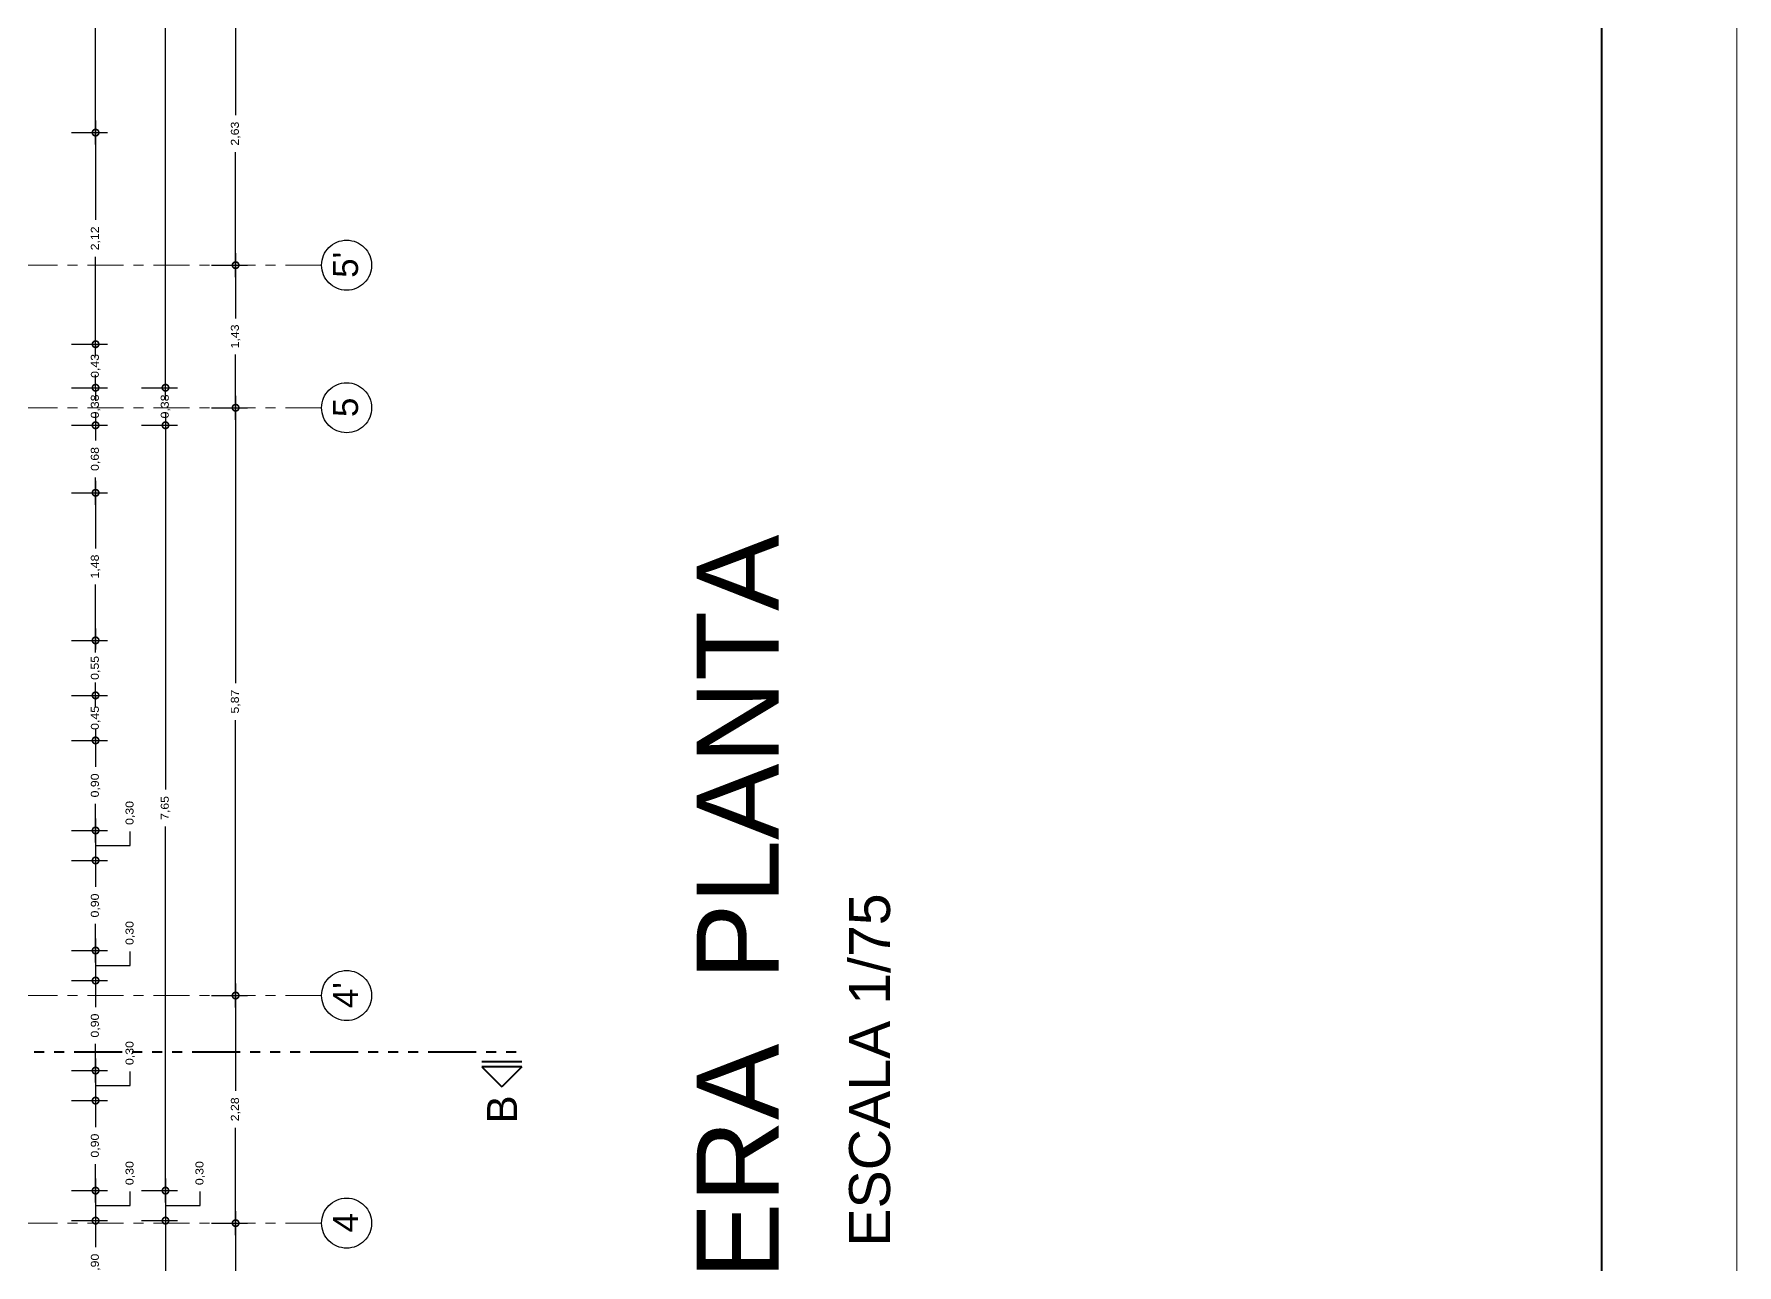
# Model space of a CAD drawing. Header units: millimetres. Extents: x -1459 to -1413, y -119 to 301.
# Drawn here: x -1430.3 to -1413.28, y -88.19 to -75.89 of the extents above; entities that cross this region are included whole.
import ezdxf

# ---------------------------------------------------------------- set-up
doc = ezdxf.new("R2010")
doc.units = ezdxf.units.MM
doc.linetypes.add('ACAD_ISO06W100', pattern=[36, 24, -3, 0, -3, 0, -3, 0, -3])
doc.linetypes.add('ACAD_ISO10W100', pattern=[18, 12, -3, 0, -3])
doc.layers.get('0').update_dxf_attribs({"lineweight": 0})
doc.layers.get('Defpoints').update_dxf_attribs({"lineweight": 5})
for name, color, linetype, lineweight in [('CORTE PLUMA 5', 5, 'Continuous', 40), ('COTAS', 190, 'Continuous', 9), ('EJES', 2, 'ACAD_ISO10W100', 13), ('ROTULO', 7, 'Continuous', 5), ('TEXTOS', 30, 'Continuous', 5)]:
    doc.layers.add(name, color=color, linetype=linetype, lineweight=lineweight)
doc.styles.add('ARIAL DERECHO', font='arial.ttf', dxfattribs={"width": 1.1})
doc.styles.add('arial normal', font='arial.ttf', dxfattribs={"height": 0.25})
doc.styles.get("Standard").update_dxf_attribs({"font": 'arial.ttf'})
doc.dimstyles.new('COTAS 50 OK', dxfattribs={"dimtxt": 0.08, "dimasz": 0.13, "dimexe": 0.12, "dimexo": 0.2, "dimgap": 0.07, "dimtad": 0, "dimtih": 1, "dimtoh": 1, "dimzin": 0, "dimtxsty": 'ARIAL DERECHO', "dimblk": 'DOTSMALL', "dimcen": 0.15, "dimdle": 0.12, "dimadec": 0, "dimazin": 0, "dimtfac": 1, "dimtmove": 1, "dimatfit": 3, "dimfxl": 1, "dimtzin": 0, "dimarcsym": 0})

# ---------------------------------------------------------------- blocks, each defined once
blk = doc.blocks.new('_DotSmall')
at = {"color": 0, "linetype": 'ByBlock', "const_width": 0.5}
blk.add_lwpolyline([(-0.0625, 0, 1), (0.0625, 0, 1)], format="xyb", close=True, dxfattribs=at)
blk = doc.blocks.new('*D153')
at = {"layer": 'COTAS', "color": 0, "lineweight": -2}
for p, q in [((-1429.688, -87.33), (-1429.688, -87.87)), ((-1429.928, -87.45), (-1429.568, -87.45)), ((-1429.341, -87.6), (-1429.341, -87.46)), ((-1429.688, -87.6), (-1429.341, -87.6)), ((-1429.928, -87.75), (-1429.568, -87.75))]:
    blk.add_line(p, q, dxfattribs=at)
at = {"layer": 'Defpoints', "color": 0}
for p in [(-1430.128, -87.45), (-1430.128, -87.75), (-1429.688, -87.75)]:
    blk.add_point(p, dxfattribs=at)
at = {"layer": 'COTAS', "color": 0, "lineweight": -2, "xscale": 0.13, "yscale": 0.13, "zscale": 0.13}
for p, rotation in [((-1429.688, -87.45), 90), ((-1429.688, -87.75), 270)]:
    blk.add_blockref('_DotSmall', p, dxfattribs=dict(at, rotation=rotation))
at = {"layer": 'COTAS', "color": 0, "insert": (-1429.341, -87.275), "char_height": 0.08, "attachment_point": 5, "rotation": 90, "style": 'ARIAL DERECHO'}
blk.add_mtext('0,30', dxfattribs=at)
blk = doc.blocks.new('*D154')
at = {"layer": 'COTAS', "color": 0, "lineweight": -2}
for p, q in [((-1428.989, -87.33), (-1428.989, -87.87)), ((-1429.228, -87.45), (-1428.869, -87.45)), ((-1428.642, -87.6), (-1428.642, -87.46)), ((-1428.989, -87.6), (-1428.642, -87.6)), ((-1429.228, -87.75), (-1428.869, -87.75))]:
    blk.add_line(p, q, dxfattribs=at)
at = {"layer": 'Defpoints', "color": 0}
for p in [(-1429.428, -87.45), (-1429.428, -87.75), (-1428.989, -87.75)]:
    blk.add_point(p, dxfattribs=at)
at = {"layer": 'COTAS', "color": 0, "lineweight": -2, "xscale": 0.13, "yscale": 0.13, "zscale": 0.13}
for p, rotation in [((-1428.989, -87.45), 90), ((-1428.989, -87.75), 270)]:
    blk.add_blockref('_DotSmall', p, dxfattribs=dict(at, rotation=rotation))
at = {"layer": 'COTAS', "color": 0, "insert": (-1428.642, -87.275), "char_height": 0.08, "attachment_point": 5, "rotation": 90, "style": 'ARIAL DERECHO'}
blk.add_mtext('0,30', dxfattribs=at)
blk = doc.blocks.new('*D160')
at = {"layer": 'COTAS', "color": 0, "lineweight": -2}
for p, q in [((-1429.688, -87.63), (-1429.688, -88.015)), ((-1429.928, -87.75), (-1429.568, -87.75)), ((-1429.688, -88.77), (-1429.688, -88.384)), ((-1429.928, -88.65), (-1429.568, -88.65))]:
    blk.add_line(p, q, dxfattribs=at)
at = {"layer": 'Defpoints', "color": 0}
for p in [(-1430.128, -87.75), (-1430.128, -88.65), (-1429.688, -88.65)]:
    blk.add_point(p, dxfattribs=at)
at = {"layer": 'COTAS', "color": 0, "lineweight": -2, "xscale": 0.13, "yscale": 0.13, "zscale": 0.13}
for p, rotation in [((-1429.688, -87.75), 90), ((-1429.688, -88.65), 270)]:
    blk.add_blockref('_DotSmall', p, dxfattribs=dict(at, rotation=rotation))
at = {"layer": 'COTAS', "color": 0, "insert": (-1429.688, -88.2), "char_height": 0.08, "attachment_point": 5, "rotation": 90, "style": 'ARIAL DERECHO'}
blk.add_mtext('0,90', dxfattribs=at)
blk = doc.blocks.new('*D161')
at = {"layer": 'COTAS', "color": 0, "lineweight": -2}
for p, q in [((-1428.989, -87.63), (-1428.989, -90.415)), ((-1429.228, -87.75), (-1428.869, -87.75)), ((-1428.989, -93.57), (-1428.989, -90.784)), ((-1429.228, -93.45), (-1428.869, -93.45))]:
    blk.add_line(p, q, dxfattribs=at)
at = {"layer": 'Defpoints', "color": 0}
for p in [(-1429.428, -87.75), (-1429.428, -93.45), (-1428.989, -93.45)]:
    blk.add_point(p, dxfattribs=at)
at = {"layer": 'COTAS', "color": 0, "lineweight": -2, "xscale": 0.13, "yscale": 0.13, "zscale": 0.13}
for p, rotation in [((-1428.989, -87.75), 90), ((-1428.989, -93.45), 270)]:
    blk.add_blockref('_DotSmall', p, dxfattribs=dict(at, rotation=rotation))
at = {"layer": 'COTAS', "color": 0, "insert": (-1428.989, -90.6), "char_height": 0.08, "attachment_point": 5, "rotation": 90, "style": 'ARIAL DERECHO'}
blk.add_mtext('5,70', dxfattribs=at)
blk = doc.blocks.new('*D162')
at = {"layer": 'COTAS', "color": 0, "lineweight": -2}
for p, q in [((-1429.688, -79.425), (-1429.688, -79.295)), ((-1429.928, -79.425), (-1429.568, -79.425)), ((-1429.688, -79.425), (-1429.688, -79.428)), ((-1429.928, -79.8), (-1429.568, -79.8)), ((-1429.688, -79.8), (-1429.688, -79.796)), ((-1429.688, -79.8), (-1429.688, -79.93))]:
    blk.add_line(p, q, dxfattribs=at)
at = {"layer": 'Defpoints', "color": 0}
for p in [(-1430.128, -79.425), (-1430.128, -79.8), (-1429.688, -79.8)]:
    blk.add_point(p, dxfattribs=at)
at = {"layer": 'COTAS', "color": 0, "lineweight": -2, "xscale": 0.13, "yscale": 0.13, "zscale": 0.13}
for p, rotation in [((-1429.688, -79.425), 270), ((-1429.688, -79.8), 90)]:
    blk.add_blockref('_DotSmall', p, dxfattribs=dict(at, rotation=rotation))
at = {"layer": 'COTAS', "color": 0, "insert": (-1429.688, -79.612), "char_height": 0.08, "attachment_point": 5, "rotation": 90, "style": 'ARIAL DERECHO'}
blk.add_mtext('0,38', dxfattribs=at)
blk = doc.blocks.new('*D163')
at = {"layer": 'COTAS', "color": 0, "lineweight": -2}
for p, q in [((-1428.989, -79.425), (-1428.989, -79.295)), ((-1429.228, -79.425), (-1428.869, -79.425)), ((-1428.989, -79.425), (-1428.989, -79.428)), ((-1429.228, -79.8), (-1428.869, -79.8)), ((-1428.989, -79.8), (-1428.989, -79.796)), ((-1428.989, -79.8), (-1428.989, -79.93))]:
    blk.add_line(p, q, dxfattribs=at)
at = {"layer": 'Defpoints', "color": 0}
for p in [(-1429.428, -79.425), (-1429.428, -79.8), (-1428.989, -79.8)]:
    blk.add_point(p, dxfattribs=at)
at = {"layer": 'COTAS', "color": 0, "lineweight": -2, "xscale": 0.13, "yscale": 0.13, "zscale": 0.13}
for p, rotation in [((-1428.989, -79.425), 270), ((-1428.989, -79.8), 90)]:
    blk.add_blockref('_DotSmall', p, dxfattribs=dict(at, rotation=rotation))
at = {"layer": 'COTAS', "color": 0, "insert": (-1428.989, -79.612), "char_height": 0.08, "attachment_point": 5, "rotation": 90, "style": 'ARIAL DERECHO'}
blk.add_mtext('0,38', dxfattribs=at)
blk = doc.blocks.new('*D164')
at = {"layer": 'COTAS', "color": 0, "lineweight": -2}
for p, q in [((-1429.688, -81.83), (-1429.688, -82.04)), ((-1429.928, -81.95), (-1429.568, -81.95)), ((-1429.928, -82.5), (-1429.568, -82.5)), ((-1429.688, -82.62), (-1429.688, -82.409))]:
    blk.add_line(p, q, dxfattribs=at)
at = {"layer": 'Defpoints', "color": 0}
for p in [(-1430.128, -81.95), (-1429.688, -81.95), (-1430.128, -82.5)]:
    blk.add_point(p, dxfattribs=at)
at = {"layer": 'COTAS', "color": 0, "lineweight": -2, "xscale": 0.13, "yscale": 0.13, "zscale": 0.13}
for p, rotation in [((-1429.688, -81.95), 90), ((-1429.688, -82.5), 270)]:
    blk.add_blockref('_DotSmall', p, dxfattribs=dict(at, rotation=rotation))
at = {"layer": 'COTAS', "color": 0, "insert": (-1429.688, -82.225), "char_height": 0.08, "attachment_point": 5, "rotation": 90, "style": 'ARIAL DERECHO'}
blk.add_mtext('0,55', dxfattribs=at)
blk = doc.blocks.new('*D165')
at = {"layer": 'COTAS', "color": 0, "lineweight": -2}
for p, q in [((-1429.688, -80.355), (-1429.688, -81.032)), ((-1429.928, -80.475), (-1429.568, -80.475)), ((-1429.688, -82.07), (-1429.688, -81.392)), ((-1429.928, -81.95), (-1429.568, -81.95))]:
    blk.add_line(p, q, dxfattribs=at)
at = {"layer": 'Defpoints', "color": 0}
for p in [(-1430.128, -80.475), (-1430.128, -81.95), (-1429.688, -81.95)]:
    blk.add_point(p, dxfattribs=at)
at = {"layer": 'COTAS', "color": 0, "lineweight": -2, "xscale": 0.13, "yscale": 0.13, "zscale": 0.13}
for p, rotation in [((-1429.688, -80.475), 90), ((-1429.688, -81.95), 270)]:
    blk.add_blockref('_DotSmall', p, dxfattribs=dict(at, rotation=rotation))
at = {"layer": 'COTAS', "color": 0, "insert": (-1429.688, -81.212), "char_height": 0.08, "attachment_point": 5, "rotation": 90, "style": 'ARIAL DERECHO'}
blk.add_mtext('1,48', dxfattribs=at)
blk = doc.blocks.new('*D166')
at = {"layer": 'COTAS', "color": 0, "lineweight": -2}
for p, q in [((-1429.688, -82.83), (-1429.688, -83.215)), ((-1429.928, -82.95), (-1429.568, -82.95)), ((-1429.688, -83.97), (-1429.688, -83.584)), ((-1429.928, -83.85), (-1429.568, -83.85))]:
    blk.add_line(p, q, dxfattribs=at)
at = {"layer": 'Defpoints', "color": 0}
for p in [(-1430.128, -82.95), (-1429.688, -82.95), (-1430.128, -83.85)]:
    blk.add_point(p, dxfattribs=at)
at = {"layer": 'COTAS', "color": 0, "lineweight": -2, "xscale": 0.13, "yscale": 0.13, "zscale": 0.13}
for p, rotation in [((-1429.688, -82.95), 90), ((-1429.688, -83.85), 270)]:
    blk.add_blockref('_DotSmall', p, dxfattribs=dict(at, rotation=rotation))
at = {"layer": 'COTAS', "color": 0, "insert": (-1429.688, -83.4), "char_height": 0.08, "attachment_point": 5, "rotation": 90, "style": 'ARIAL DERECHO'}
blk.add_mtext('0,90', dxfattribs=at)
blk = doc.blocks.new('*D168')
at = {"layer": 'COTAS', "color": 0, "lineweight": -2}
for p, q in [((-1429.688, -83.73), (-1429.688, -84.27)), ((-1429.928, -83.85), (-1429.568, -83.85)), ((-1429.341, -84), (-1429.341, -83.86)), ((-1429.688, -84), (-1429.341, -84)), ((-1429.928, -84.15), (-1429.568, -84.15))]:
    blk.add_line(p, q, dxfattribs=at)
at = {"layer": 'Defpoints', "color": 0}
for p in [(-1430.128, -83.85), (-1430.128, -84.15), (-1429.688, -84.15)]:
    blk.add_point(p, dxfattribs=at)
at = {"layer": 'COTAS', "color": 0, "lineweight": -2, "xscale": 0.13, "yscale": 0.13, "zscale": 0.13}
for p, rotation in [((-1429.688, -83.85), 90), ((-1429.688, -84.15), 270)]:
    blk.add_blockref('_DotSmall', p, dxfattribs=dict(at, rotation=rotation))
at = {"layer": 'COTAS', "color": 0, "insert": (-1429.341, -83.675), "char_height": 0.08, "attachment_point": 5, "rotation": 90, "style": 'ARIAL DERECHO'}
blk.add_mtext('0,30', dxfattribs=at)
blk = doc.blocks.new('*D167')
at = {"layer": 'COTAS', "color": 0, "lineweight": -2}
for p, q in [((-1429.688, -84.03), (-1429.688, -84.415)), ((-1429.928, -84.15), (-1429.568, -84.15)), ((-1429.688, -85.17), (-1429.688, -84.784)), ((-1429.928, -85.05), (-1429.568, -85.05))]:
    blk.add_line(p, q, dxfattribs=at)
at = {"layer": 'Defpoints', "color": 0}
for p in [(-1430.128, -84.15), (-1429.688, -84.15), (-1430.128, -85.05)]:
    blk.add_point(p, dxfattribs=at)
at = {"layer": 'COTAS', "color": 0, "lineweight": -2, "xscale": 0.13, "yscale": 0.13, "zscale": 0.13}
for p, rotation in [((-1429.688, -84.15), 90), ((-1429.688, -85.05), 270)]:
    blk.add_blockref('_DotSmall', p, dxfattribs=dict(at, rotation=rotation))
at = {"layer": 'COTAS', "color": 0, "insert": (-1429.688, -84.6), "char_height": 0.08, "attachment_point": 5, "rotation": 90, "style": 'ARIAL DERECHO'}
blk.add_mtext('0,90', dxfattribs=at)
blk = doc.blocks.new('*D170')
at = {"layer": 'COTAS', "color": 0, "lineweight": -2}
for p, q in [((-1429.688, -84.93), (-1429.688, -85.47)), ((-1429.928, -85.05), (-1429.568, -85.05)), ((-1429.341, -85.2), (-1429.341, -85.06)), ((-1429.688, -85.2), (-1429.341, -85.2)), ((-1429.928, -85.35), (-1429.568, -85.35))]:
    blk.add_line(p, q, dxfattribs=at)
at = {"layer": 'Defpoints', "color": 0}
for p in [(-1430.128, -85.05), (-1430.128, -85.35), (-1429.688, -85.35)]:
    blk.add_point(p, dxfattribs=at)
at = {"layer": 'COTAS', "color": 0, "lineweight": -2, "xscale": 0.13, "yscale": 0.13, "zscale": 0.13}
for p, rotation in [((-1429.688, -85.05), 90), ((-1429.688, -85.35), 270)]:
    blk.add_blockref('_DotSmall', p, dxfattribs=dict(at, rotation=rotation))
at = {"layer": 'COTAS', "color": 0, "insert": (-1429.341, -84.875), "char_height": 0.08, "attachment_point": 5, "rotation": 90, "style": 'ARIAL DERECHO'}
blk.add_mtext('0,30', dxfattribs=at)
blk = doc.blocks.new('*D169')
at = {"layer": 'COTAS', "color": 0, "lineweight": -2}
for p, q in [((-1429.688, -85.23), (-1429.688, -85.615)), ((-1429.928, -85.35), (-1429.568, -85.35)), ((-1429.688, -86.37), (-1429.688, -85.984)), ((-1429.928, -86.25), (-1429.568, -86.25))]:
    blk.add_line(p, q, dxfattribs=at)
at = {"layer": 'Defpoints', "color": 0}
for p in [(-1430.128, -85.35), (-1429.688, -85.35), (-1430.128, -86.25)]:
    blk.add_point(p, dxfattribs=at)
at = {"layer": 'COTAS', "color": 0, "lineweight": -2, "xscale": 0.13, "yscale": 0.13, "zscale": 0.13}
for p, rotation in [((-1429.688, -85.35), 90), ((-1429.688, -86.25), 270)]:
    blk.add_blockref('_DotSmall', p, dxfattribs=dict(at, rotation=rotation))
at = {"layer": 'COTAS', "color": 0, "insert": (-1429.688, -85.8), "char_height": 0.08, "attachment_point": 5, "rotation": 90, "style": 'ARIAL DERECHO'}
blk.add_mtext('0,90', dxfattribs=at)
blk = doc.blocks.new('*D172')
at = {"layer": 'COTAS', "color": 0, "lineweight": -2}
for p, q in [((-1429.688, -86.13), (-1429.688, -86.67)), ((-1429.928, -86.25), (-1429.568, -86.25)), ((-1429.341, -86.4), (-1429.341, -86.26)), ((-1429.688, -86.4), (-1429.341, -86.4)), ((-1429.928, -86.55), (-1429.568, -86.55))]:
    blk.add_line(p, q, dxfattribs=at)
at = {"layer": 'Defpoints', "color": 0}
for p in [(-1430.128, -86.25), (-1430.128, -86.55), (-1429.688, -86.55)]:
    blk.add_point(p, dxfattribs=at)
at = {"layer": 'COTAS', "color": 0, "lineweight": -2, "xscale": 0.13, "yscale": 0.13, "zscale": 0.13}
for p, rotation in [((-1429.688, -86.25), 90), ((-1429.688, -86.55), 270)]:
    blk.add_blockref('_DotSmall', p, dxfattribs=dict(at, rotation=rotation))
at = {"layer": 'COTAS', "color": 0, "insert": (-1429.341, -86.075), "char_height": 0.08, "attachment_point": 5, "rotation": 90, "style": 'ARIAL DERECHO'}
blk.add_mtext('0,30', dxfattribs=at)
blk = doc.blocks.new('*D171')
at = {"layer": 'COTAS', "color": 0, "lineweight": -2}
for p, q in [((-1429.688, -86.43), (-1429.688, -86.815)), ((-1429.928, -86.55), (-1429.568, -86.55)), ((-1429.688, -87.57), (-1429.688, -87.184)), ((-1429.928, -87.45), (-1429.568, -87.45))]:
    blk.add_line(p, q, dxfattribs=at)
at = {"layer": 'Defpoints', "color": 0}
for p in [(-1430.128, -86.55), (-1429.688, -86.55), (-1430.128, -87.45)]:
    blk.add_point(p, dxfattribs=at)
at = {"layer": 'COTAS', "color": 0, "lineweight": -2, "xscale": 0.13, "yscale": 0.13, "zscale": 0.13}
for p, rotation in [((-1429.688, -86.55), 90), ((-1429.688, -87.45), 270)]:
    blk.add_blockref('_DotSmall', p, dxfattribs=dict(at, rotation=rotation))
at = {"layer": 'COTAS', "color": 0, "insert": (-1429.688, -87), "char_height": 0.08, "attachment_point": 5, "rotation": 90, "style": 'ARIAL DERECHO'}
blk.add_mtext('0,90', dxfattribs=at)
blk = doc.blocks.new('*D173')
at = {"layer": 'COTAS', "color": 0, "lineweight": -2}
for p, q in [((-1429.228, -79.8), (-1428.869, -79.8)), ((-1428.989, -79.68), (-1428.989, -83.44)), ((-1428.989, -87.57), (-1428.989, -83.809)), ((-1429.228, -87.45), (-1428.869, -87.45))]:
    blk.add_line(p, q, dxfattribs=at)
at = {"layer": 'Defpoints', "color": 0}
for p in [(-1429.428, -79.8), (-1429.428, -87.45), (-1428.989, -87.45)]:
    blk.add_point(p, dxfattribs=at)
at = {"layer": 'COTAS', "color": 0, "lineweight": -2, "xscale": 0.13, "yscale": 0.13, "zscale": 0.13}
for p, rotation in [((-1428.989, -79.8), 90), ((-1428.989, -87.45), 270)]:
    blk.add_blockref('_DotSmall', p, dxfattribs=dict(at, rotation=rotation))
at = {"layer": 'COTAS', "color": 0, "insert": (-1428.989, -83.625), "char_height": 0.08, "attachment_point": 5, "rotation": 90, "style": 'ARIAL DERECHO'}
blk.add_mtext('7,65', dxfattribs=at)
blk = doc.blocks.new('*D176')
at = {"layer": 'COTAS', "color": 0, "lineweight": -2}
for p, q in [((-1429.688, -74.057), (-1429.688, -75.341)), ((-1429.928, -74.177), (-1429.568, -74.177)), ((-1429.688, -76.995), (-1429.688, -75.711)), ((-1429.928, -76.875), (-1429.568, -76.875))]:
    blk.add_line(p, q, dxfattribs=at)
at = {"layer": 'Defpoints', "color": 0}
for p in [(-1430.128, -74.177), (-1430.128, -76.875), (-1429.688, -76.875)]:
    blk.add_point(p, dxfattribs=at)
at = {"layer": 'COTAS', "color": 0, "lineweight": -2, "xscale": 0.13, "yscale": 0.13, "zscale": 0.13}
for p, rotation in [((-1429.688, -74.177), 90), ((-1429.688, -76.875), 270)]:
    blk.add_blockref('_DotSmall', p, dxfattribs=dict(at, rotation=rotation))
at = {"layer": 'COTAS', "color": 0, "insert": (-1429.688, -75.526), "char_height": 0.08, "attachment_point": 5, "rotation": 90, "style": 'ARIAL DERECHO'}
blk.add_mtext('2,70', dxfattribs=at)
blk = doc.blocks.new('*D181')
at = {"layer": 'COTAS', "color": 0, "lineweight": -2}
for p, q in [((-1428.989, -64.18), (-1428.989, -71.648)), ((-1429.228, -64.3), (-1428.869, -64.3)), ((-1428.989, -79.545), (-1428.989, -72.076)), ((-1429.228, -79.425), (-1428.869, -79.425))]:
    blk.add_line(p, q, dxfattribs=at)
at = {"layer": 'Defpoints', "color": 0}
for p in [(-1429.428, -64.3), (-1428.989, -64.3), (-1429.428, -79.425)]:
    blk.add_point(p, dxfattribs=at)
at = {"layer": 'COTAS', "color": 0, "lineweight": -2, "xscale": 0.13, "yscale": 0.13, "zscale": 0.13}
for p, rotation in [((-1428.989, -64.3), 90), ((-1428.989, -79.425), 270)]:
    blk.add_blockref('_DotSmall', p, dxfattribs=dict(at, rotation=rotation))
at = {"layer": 'COTAS', "color": 0, "insert": (-1428.989, -71.862), "char_height": 0.08, "attachment_point": 5, "rotation": 90, "style": 'ARIAL DERECHO'}
blk.add_mtext('15,13', dxfattribs=at)
blk = doc.blocks.new('*D184')
at = {"layer": 'COTAS', "color": 0, "lineweight": -2}
for p, q in [((-1428.288, -87.655), (-1428.288, -90.453)), ((-1428.528, -87.775), (-1428.168, -87.775)), ((-1428.288, -93.619), (-1428.288, -90.82)), ((-1428.528, -93.499), (-1428.168, -93.499))]:
    blk.add_line(p, q, dxfattribs=at)
at = {"layer": 'Defpoints', "color": 0}
for p in [(-1428.728, -87.775), (-1428.728, -93.499), (-1428.288, -93.499)]:
    blk.add_point(p, dxfattribs=at)
at = {"layer": 'COTAS', "color": 0, "lineweight": -2, "xscale": 0.13, "yscale": 0.13, "zscale": 0.13}
for p, rotation in [((-1428.288, -87.775), 90), ((-1428.288, -93.499), 270)]:
    blk.add_blockref('_DotSmall', p, dxfattribs=dict(at, rotation=rotation))
at = {"layer": 'COTAS', "color": 0, "insert": (-1428.288, -90.637), "char_height": 0.08, "attachment_point": 5, "rotation": 90, "style": 'ARIAL DERECHO'}
blk.add_mtext('5,72', dxfattribs=at)
blk = doc.blocks.new('*D185')
at = {"layer": 'COTAS', "color": 0, "lineweight": -2}
for p, q in [((-1428.288, -85.38), (-1428.288, -86.452)), ((-1428.528, -85.5), (-1428.168, -85.5)), ((-1428.288, -87.895), (-1428.288, -86.822)), ((-1428.528, -87.775), (-1428.168, -87.775))]:
    blk.add_line(p, q, dxfattribs=at)
at = {"layer": 'Defpoints', "color": 0}
for p in [(-1428.728, -85.5), (-1428.728, -87.775), (-1428.288, -87.775)]:
    blk.add_point(p, dxfattribs=at)
at = {"layer": 'COTAS', "color": 0, "lineweight": -2, "xscale": 0.13, "yscale": 0.13, "zscale": 0.13}
for p, rotation in [((-1428.288, -85.5), 90), ((-1428.288, -87.775), 270)]:
    blk.add_blockref('_DotSmall', p, dxfattribs=dict(at, rotation=rotation))
at = {"layer": 'COTAS', "color": 0, "insert": (-1428.288, -86.637), "char_height": 0.08, "attachment_point": 5, "rotation": 90, "style": 'ARIAL DERECHO'}
blk.add_mtext('2,28', dxfattribs=at)
blk = doc.blocks.new('*D186')
at = {"layer": 'COTAS', "color": 0, "lineweight": -2}
for p, q in [((-1428.288, -79.505), (-1428.288, -82.378)), ((-1428.528, -79.625), (-1428.168, -79.625)), ((-1428.288, -85.62), (-1428.288, -82.746)), ((-1428.528, -85.5), (-1428.168, -85.5))]:
    blk.add_line(p, q, dxfattribs=at)
at = {"layer": 'Defpoints', "color": 0}
for p in [(-1428.728, -79.625), (-1428.728, -85.5), (-1428.288, -85.5)]:
    blk.add_point(p, dxfattribs=at)
at = {"layer": 'COTAS', "color": 0, "lineweight": -2, "xscale": 0.13, "yscale": 0.13, "zscale": 0.13}
for p, rotation in [((-1428.288, -79.625), 90), ((-1428.288, -85.5), 270)]:
    blk.add_blockref('_DotSmall', p, dxfattribs=dict(at, rotation=rotation))
at = {"layer": 'COTAS', "color": 0, "insert": (-1428.288, -82.562), "char_height": 0.08, "attachment_point": 5, "rotation": 90, "style": 'ARIAL DERECHO'}
blk.add_mtext('5,87', dxfattribs=at)
blk = doc.blocks.new('*D187')
at = {"layer": 'COTAS', "color": 0, "lineweight": -2}
for p, q in [((-1428.288, -78.08), (-1428.288, -78.732)), ((-1428.528, -78.2), (-1428.168, -78.2)), ((-1428.288, -79.745), (-1428.288, -79.092)), ((-1428.528, -79.625), (-1428.168, -79.625))]:
    blk.add_line(p, q, dxfattribs=at)
at = {"layer": 'Defpoints', "color": 0}
for p in [(-1428.728, -78.2), (-1428.728, -79.625), (-1428.288, -79.625)]:
    blk.add_point(p, dxfattribs=at)
at = {"layer": 'COTAS', "color": 0, "lineweight": -2, "xscale": 0.13, "yscale": 0.13, "zscale": 0.13}
for p, rotation in [((-1428.288, -78.2), 90), ((-1428.288, -79.625), 270)]:
    blk.add_blockref('_DotSmall', p, dxfattribs=dict(at, rotation=rotation))
at = {"layer": 'COTAS', "color": 0, "insert": (-1428.288, -78.912), "char_height": 0.08, "attachment_point": 5, "rotation": 90, "style": 'ARIAL DERECHO'}
blk.add_mtext('1,43', dxfattribs=at)
blk = doc.blocks.new('*D188')
at = {"layer": 'COTAS', "color": 0, "lineweight": -2}
for p, q in [((-1428.528, -75.57), (-1428.168, -75.57)), ((-1428.288, -75.45), (-1428.288, -76.7)), ((-1428.288, -78.32), (-1428.288, -77.07)), ((-1428.528, -78.2), (-1428.168, -78.2))]:
    blk.add_line(p, q, dxfattribs=at)
at = {"layer": 'Defpoints', "color": 0}
for p in [(-1428.728, -75.57), (-1428.728, -78.2), (-1428.288, -78.2)]:
    blk.add_point(p, dxfattribs=at)
at = {"layer": 'COTAS', "color": 0, "lineweight": -2, "xscale": 0.13, "yscale": 0.13, "zscale": 0.13}
for p, rotation in [((-1428.288, -75.57), 90), ((-1428.288, -78.2), 270)]:
    blk.add_blockref('_DotSmall', p, dxfattribs=dict(at, rotation=rotation))
at = {"layer": 'COTAS', "color": 0, "insert": (-1428.288, -76.885), "char_height": 0.08, "attachment_point": 5, "rotation": 90, "style": 'ARIAL DERECHO'}
blk.add_mtext('2,63', dxfattribs=at)
blk = doc.blocks.new('*D498')
at = {"layer": 'COTAS', "color": 0, "lineweight": -2}
for p, q in [((-1429.688, -82.5), (-1429.688, -82.37)), ((-1429.928, -82.5), (-1429.568, -82.5)), ((-1429.688, -82.5), (-1429.688, -82.54)), ((-1429.688, -82.95), (-1429.688, -82.909)), ((-1429.928, -82.95), (-1429.568, -82.95)), ((-1429.688, -82.95), (-1429.688, -83.08))]:
    blk.add_line(p, q, dxfattribs=at)
at = {"layer": 'Defpoints', "color": 0}
for p in [(-1430.128, -82.5), (-1430.128, -82.95), (-1429.688, -82.95)]:
    blk.add_point(p, dxfattribs=at)
at = {"layer": 'COTAS', "color": 0, "lineweight": -2, "xscale": 0.13, "yscale": 0.13, "zscale": 0.13}
for p, rotation in [((-1429.688, -82.5), 270), ((-1429.688, -82.95), 90)]:
    blk.add_blockref('_DotSmall', p, dxfattribs=dict(at, rotation=rotation))
at = {"layer": 'COTAS', "color": 0, "insert": (-1429.688, -82.725), "char_height": 0.08, "attachment_point": 5, "rotation": 90, "style": 'ARIAL DERECHO'}
blk.add_mtext('0,45', dxfattribs=at)
blk = doc.blocks.new('*D499')
at = {"layer": 'COTAS', "color": 0, "lineweight": -2}
for p, q in [((-1429.928, -78.99), (-1429.568, -78.99)), ((-1429.688, -78.99), (-1429.688, -78.86)), ((-1429.688, -78.99), (-1429.688, -79.023)), ((-1429.928, -79.425), (-1429.568, -79.425)), ((-1429.688, -79.425), (-1429.688, -79.392)), ((-1429.688, -79.425), (-1429.688, -79.555))]:
    blk.add_line(p, q, dxfattribs=at)
at = {"layer": 'Defpoints', "color": 0}
for p in [(-1430.128, -78.99), (-1429.688, -78.99), (-1430.128, -79.425)]:
    blk.add_point(p, dxfattribs=at)
at = {"layer": 'COTAS', "color": 0, "lineweight": -2, "xscale": 0.13, "yscale": 0.13, "zscale": 0.13}
for p, rotation in [((-1429.688, -78.99), 270), ((-1429.688, -79.425), 90)]:
    blk.add_blockref('_DotSmall', p, dxfattribs=dict(at, rotation=rotation))
at = {"layer": 'COTAS', "color": 0, "insert": (-1429.688, -79.207), "char_height": 0.08, "attachment_point": 5, "rotation": 90, "style": 'ARIAL DERECHO'}
blk.add_mtext('0,43', dxfattribs=at)
blk = doc.blocks.new('*D500')
at = {"layer": 'COTAS', "color": 0, "lineweight": -2}
for p, q in [((-1429.688, -76.755), (-1429.688, -77.748)), ((-1429.928, -76.875), (-1429.568, -76.875)), ((-1429.688, -79.11), (-1429.688, -78.117)), ((-1429.928, -78.99), (-1429.568, -78.99))]:
    blk.add_line(p, q, dxfattribs=at)
at = {"layer": 'Defpoints', "color": 0}
for p in [(-1430.128, -76.875), (-1429.688, -76.875), (-1430.128, -78.99)]:
    blk.add_point(p, dxfattribs=at)
at = {"layer": 'COTAS', "color": 0, "lineweight": -2, "xscale": 0.13, "yscale": 0.13, "zscale": 0.13}
for p, rotation in [((-1429.688, -76.875), 90), ((-1429.688, -78.99), 270)]:
    blk.add_blockref('_DotSmall', p, dxfattribs=dict(at, rotation=rotation))
at = {"layer": 'COTAS', "color": 0, "insert": (-1429.688, -77.932), "char_height": 0.08, "attachment_point": 5, "rotation": 90, "style": 'ARIAL DERECHO'}
blk.add_mtext('2,12', dxfattribs=at)
blk = doc.blocks.new('*D501')
at = {"layer": 'COTAS', "color": 0, "lineweight": -2}
for p, q in [((-1429.928, -79.8), (-1429.568, -79.8)), ((-1429.688, -79.68), (-1429.688, -79.953)), ((-1429.688, -80.595), (-1429.688, -80.321)), ((-1429.928, -80.475), (-1429.568, -80.475))]:
    blk.add_line(p, q, dxfattribs=at)
at = {"layer": 'Defpoints', "color": 0}
for p in [(-1430.128, -79.8), (-1429.688, -79.8), (-1430.128, -80.475)]:
    blk.add_point(p, dxfattribs=at)
at = {"layer": 'COTAS', "color": 0, "lineweight": -2, "xscale": 0.13, "yscale": 0.13, "zscale": 0.13}
for p, rotation in [((-1429.688, -79.8), 90), ((-1429.688, -80.475), 270)]:
    blk.add_blockref('_DotSmall', p, dxfattribs=dict(at, rotation=rotation))
at = {"layer": 'COTAS', "color": 0, "insert": (-1429.688, -80.137), "char_height": 0.08, "attachment_point": 5, "rotation": 90, "style": 'ARIAL DERECHO'}
blk.add_mtext('0,68', dxfattribs=at)

msp = doc.modelspace()

# ---------------------------------------------------------------- linework, layer by layer
at = {"layer": 'CORTE PLUMA 5', "linetype": 'ACAD_ISO06W100', "lineweight": 40, "ltscale": 0.02}
for p, q in [((-1453.503, -86.062), (-1425.428, -86.062)), ((-1425.828, -86.212), (-1425.628, -86.412)), ((-1425.428, -86.212), (-1425.628, -86.412))]:
    msp.add_line(p, q, dxfattribs=at)
for points in [[(-1425.428, -86.162), (-1425.828, -86.162)], [(-1425.428, -86.212), (-1425.828, -86.212)]]:
    msp.add_lwpolyline(points, dxfattribs=at)
at = {"layer": 'EJES', "ltscale": 0.03}
for p, q in [((-1427.428, -78.2), (-1451.503, -78.2)), ((-1427.428, -79.625), (-1451.503, -79.625)), ((-1427.428, -85.5), (-1451.503, -85.5)), ((-1427.428, -87.775), (-1451.503, -87.775))]:
    msp.add_line(p, q, dxfattribs=at)
at = {"layer": 'EJES', "lineweight": 30}
for centre in [(-1427.178, -78.2), (-1427.178, -79.625), (-1427.178, -85.5), (-1427.178, -87.775)]:
    msp.add_circle(centre, 0.25, dxfattribs=at)
at = {"layer": 'ROTULO'}
msp.add_lwpolyline([(-1413.278, -118.786), (-1413.278, -54.286), (-1459.028, -54.286), (-1459.028, -118.786)], close=True, dxfattribs=at)
at = {"layer": 'ROTULO', "lineweight": 40}
msp.add_lwpolyline([(-1414.628, -117.436), (-1414.628, -55.636), (-1457.678, -55.636), (-1457.678, -117.436)], close=True, dxfattribs=at)

# ---------------------------------------------------------------- texts
at = {"layer": 'CORTE PLUMA 5', "linetype": 'ACAD_ISO06W100', "lineweight": 40, "ltscale": 0.02, "insert": (-1425.624, -86.638), "char_height": 0.3, "width": 0.309, "attachment_point": 5, "rotation": 90, "style": 'arial normal'}
msp.add_mtext('B', dxfattribs=at)
at = {"layer": 'EJES', "linetype": 'Continuous', "char_height": 0.25, "width": 0.309, "attachment_point": 5, "rotation": 90, "style": 'arial normal'}
for s, insert in [("5'", (-1427.188, -78.196)), ('5', (-1427.188, -79.621)), ("4'", (-1427.188, -85.496)), ('4', (-1427.188, -87.771))]:
    msp.add_mtext(s, dxfattribs=dict(at, insert=insert))
at = {"layer": 'TEXTOS', "attachment_point": 1, "rotation": 90}
for s, width, insert, char_height in [('PRIMERA  PLANTA', 10.78498, (-1423.678, -91.195), 0.81932), ('ESCALA 1/75', 5.22666, (-1422.155, -88.01), 0.40966)]:
    msp.add_mtext_dynamic_manual_height_columns(s, width=width, gutter_width=12.5, heights=[0], dxfattribs=dict(at, insert=insert, char_height=char_height))

# ---------------------------------------------------------------- dimensions: what is measured, and where the dimension line sits
at = {"layer": 'COTAS'}
for base, p1, p2, picture, middle in [((-1428.989413378, -64.299520554), (-1429.428038982, -79.424520554), (-1429.428038982, -64.299520554), '*D181', (-1428.989413378, -71.862020554)), ((-1429.688, -76.875), (-1430.128, -74.177), (-1430.128, -76.875), '*D176', (-1429.688, -75.526)), ((-1428.288, -78.2), (-1428.728, -75.57), (-1428.728, -78.2), '*D188', (-1428.288, -76.885)), ((-1429.688, -76.8745), (-1430.128, -78.9899), (-1430.128, -76.8745), '*D500', (-1429.688, -77.9322)), ((-1428.288038982, -79.624520554), (-1428.728038982, -78.199520554), (-1428.728038982, -79.624520554), '*D187', (-1428.288038982, -78.912020554)), ((-1429.688, -78.9899), (-1430.128, -79.4245), (-1430.128, -78.9899), '*D499', (-1429.688, -79.2072)), ((-1429.688047723, -79.799520554), (-1430.128038982, -79.424520554), (-1430.128038982, -79.799520554), '*D162', (-1429.688047723, -79.612020554)), ((-1428.989413378, -79.799520554), (-1429.428038982, -79.424520554), (-1429.428038982, -79.799520554), '*D163', (-1428.989413378, -79.612020554)), ((-1428.28804, -85.4995), (-1428.72804, -79.62452), (-1428.72804, -85.4995), '*D186', (-1428.28804, -82.56201)), ((-1429.688047723, -79.799520554), (-1430.128038982, -80.474520554), (-1430.128038982, -79.799520554), '*D501', (-1429.688047723, -80.137020554)), ((-1428.989, -87.45), (-1429.428, -79.8), (-1429.428, -87.45), '*D173', (-1428.989, -83.625)), ((-1429.688047723, -81.949520554), (-1430.128038982, -80.474520554), (-1430.128038982, -81.949520554), '*D165', (-1429.688047723, -81.212020554)), ((-1429.688, -81.95), (-1430.128, -82.5), (-1430.128, -81.95), '*D164', (-1429.688, -82.225)), ((-1429.688, -82.95), (-1430.128, -82.5), (-1430.128, -82.95), '*D498', (-1429.688, -82.725)), ((-1429.688, -82.95), (-1430.128, -83.85), (-1430.128, -82.95), '*D166', (-1429.688, -83.4)), ((-1429.688, -84.15), (-1430.128, -83.85), (-1430.128, -84.15), '*D168', (-1429.341, -83.79)), ((-1429.688, -84.15), (-1430.128, -85.05), (-1430.128, -84.15), '*D167', (-1429.688, -84.6)), ((-1429.688, -85.35), (-1430.128, -85.05), (-1430.128, -85.35), '*D170', (-1429.341, -84.99)), ((-1429.688, -85.35), (-1430.128, -86.25), (-1430.128, -85.35), '*D169', (-1429.688, -85.8)), ((-1428.28804, -87.77452), (-1428.72804, -85.4995), (-1428.72804, -87.77452), '*D185', (-1428.28804, -86.63701)), ((-1429.688, -86.55), (-1430.128, -86.25), (-1430.128, -86.55), '*D172', (-1429.341, -86.19)), ((-1429.688, -86.55), (-1430.128, -87.45), (-1430.128, -86.55), '*D171', (-1429.688, -87)), ((-1429.688, -87.75), (-1430.128, -87.45), (-1430.128, -87.75), '*D153', (-1429.341, -87.39)), ((-1428.989, -87.75), (-1429.428, -87.45), (-1429.428, -87.75), '*D154', (-1428.642, -87.39)), ((-1429.688, -88.65), (-1430.128, -87.75), (-1430.128, -88.65), '*D160', (-1429.688, -88.2)), ((-1428.989, -93.45), (-1429.428, -87.75), (-1429.428, -93.45), '*D161', (-1428.989, -90.6)), ((-1428.288, -93.499), (-1428.728, -87.775), (-1428.728, -93.499), '*D184', (-1428.288, -90.637))]:
    dim = msp.add_linear_dim(base=base, p1=p1, p2=p2, angle=90, dimstyle='COTAS 50 OK', dxfattribs=at)
    dim.commit()
    dim.dimension.update_dxf_attribs({"geometry": picture, "text_midpoint": middle})

doc.saveas('drawing.dxf')
